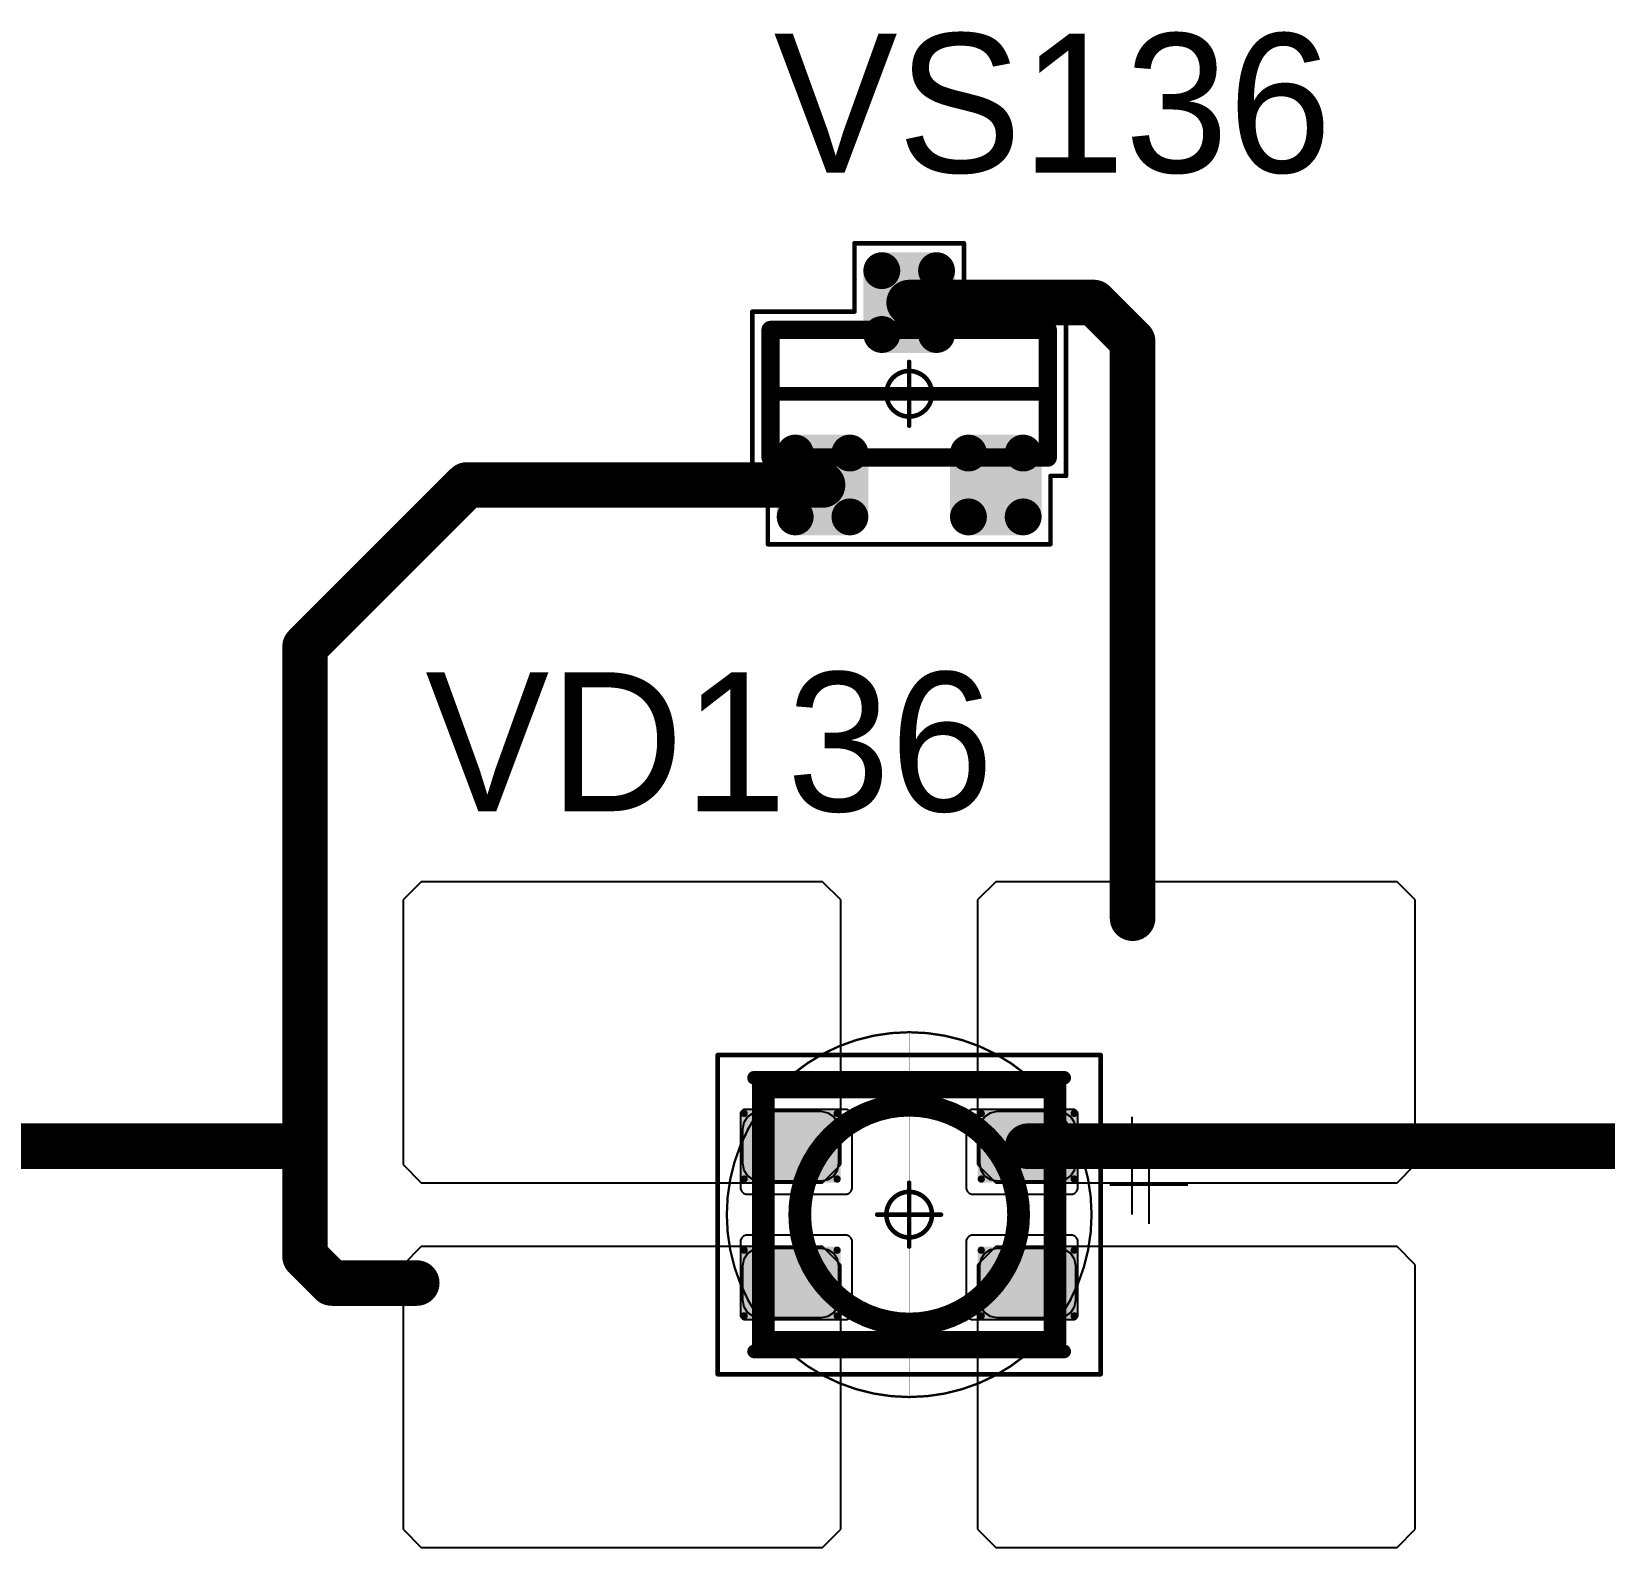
# Model space of a CAD drawing. Header units: millimetres. Extents: x 0 to 400, y 0 to 511.
# Drawn here: x 330.38 to 347.63, y 37.85 to 54.47 of the extents above; entities that cross this region are included whole.
import ezdxf

# ---------------------------------------------------------------- set-up
doc = ezdxf.new("R2010")
doc.units = ezdxf.units.MM
for name, color, linetype in [('Mechanical13', 56, 'Continuous'), ('Mechanical15', 56, 'Continuous'), ('Mechanical2', 216, 'Continuous'), ('TopLayer', 1, 'Continuous'), ('TopOverlay', 2, 'Continuous'), ('TopPaste', 8, 'Continuous'), ('TopSolder', 216, 'Continuous')]:
    doc.layers.add(name, color=color, linetype=linetype)

# ---------------------------------------------------------------- blocks, each defined once
blk = doc.blocks.new('SOT23_461')
at = {"layer": 'Mechanical13', "const_width": 0.2}
for points in [[(-0.7, 1.52), (0.7, 1.52)], [(-0.7, 1.52), (-0.7, -1.52)], [(0.7, 1.52), (0.7, -1.52)], [(-0.7, -1.52), (0.7, -1.52)]]:
    blk.add_lwpolyline(points, dxfattribs=at)
at = {"layer": 'Mechanical13', "const_width": 0.1}
for points in [[(-0.75, 1.52, 1), (-0.65, 1.52, 1)], [(-0.75, 1.52, 1), (-0.65, 1.52, 1)], [(0.65, 1.52, 1), (0.75, 1.52, 1)], [(0.65, 1.52, 1), (0.75, 1.52, 1)], [(-0.75, -1.52, 1), (-0.65, -1.52, 1)], [(-0.75, -1.52, 1), (-0.65, -1.52, 1)], [(0.65, -1.52, 1), (0.75, -1.52, 1)], [(0.65, -1.52, 1), (0.75, -1.52, 1)]]:
    blk.add_lwpolyline(points, format="xyb", close=True, dxfattribs=at)
at = {"layer": 'Mechanical15', "const_width": 0.05}
for points in [[(-0.9, 1.72), (-0.9, 1.55)], [(-0.9, 1.72), (0.9, 1.72)], [(0.9, 1.72), (0.9, 0.6)], [(-1.65, 1.55), (-1.65, -1.55)], [(-1.65, 1.55), (-0.9, 1.55)], [(0.9, 0.6), (1.65, 0.6)], [(1.65, 0.6), (1.65, -0.6)], [(0, 0.35), (0, -0.35)], [(-0.35, 0), (0.35, 0)], [(0.9, -0.6), (1.65, -0.6)], [(0.9, -0.6), (0.9, -1.72)], [(-1.65, -1.55), (-0.9, -1.55)], [(-0.9, -1.55), (-0.9, -1.72)], [(-0.9, -1.72), (0.9, -1.72)]]:
    blk.add_lwpolyline(points, dxfattribs=at)
at = {"layer": 'Mechanical15'}
for points, const_width in [([(-0.913, 1.72, 1), (-0.888, 1.72, 1)], 0.025), ([(-0.913, 1.72, 1), (-0.888, 1.72, 1)], 0.025), ([(0.888, 1.72, 1), (0.913, 1.72, 1)], 0.025), ([(0.888, 1.72, 1), (0.913, 1.72, 1)], 0.025), ([(-1.662, 1.55, 1), (-1.637, 1.55, 1)], 0.025), ([(-1.662, 1.55, 1), (-1.637, 1.55, 1)], 0.025), ([(-0.913, 1.55, 1), (-0.888, 1.55, 1)], 0.025), ([(-0.913, 1.55, 1), (-0.888, 1.55, 1)], 0.025), ([(0.888, 0.6, 1), (0.913, 0.6, 1)], 0.025), ([(0.888, 0.6, 1), (0.913, 0.6, 1)], 0.025), ([(1.637, 0.6, 1), (1.662, 0.6, 1)], 0.025), ([(1.637, 0.6, 1), (1.662, 0.6, 1)], 0.025), ([(-0.012, 0.35, 1), (0.012, 0.35, 1)], 0.025), ([(0.25, 0, 1), (-0.25, 0, 1)], 0.05), ([(-0.362, 0, 1), (-0.337, 0, 1)], 0.025), ([(-0.262, 0, 1), (-0.238, 0, 1)], 0.025), ([(0.238, 0, 1), (0.262, 0, 1)], 0.025), ([(0.337, 0, 1), (0.362, 0, 1)], 0.025), ([(-0.012, -0.35, 1), (0.012, -0.35, 1)], 0.025), ([(0.888, -0.6, 1), (0.913, -0.6, 1)], 0.025), ([(0.888, -0.6, 1), (0.913, -0.6, 1)], 0.025), ([(1.637, -0.6, 1), (1.662, -0.6, 1)], 0.025), ([(1.637, -0.6, 1), (1.662, -0.6, 1)], 0.025), ([(-1.662, -1.55, 1), (-1.637, -1.55, 1)], 0.025), ([(-1.662, -1.55, 1), (-1.637, -1.55, 1)], 0.025), ([(-0.913, -1.55, 1), (-0.888, -1.55, 1)], 0.025), ([(-0.913, -1.55, 1), (-0.888, -1.55, 1)], 0.025), ([(-0.913, -1.72, 1), (-0.888, -1.72, 1)], 0.025), ([(-0.913, -1.72, 1), (-0.888, -1.72, 1)], 0.025), ([(0.888, -1.72, 1), (0.913, -1.72, 1)], 0.025), ([(0.888, -1.72, 1), (0.913, -1.72, 1)], 0.025)]:
    blk.add_lwpolyline(points, format="xyb", close=True, dxfattribs=dict(at, const_width=const_width))
at = {"layer": 'TopLayer', "const_width": 0.1}
for points in [[(-1.4, 1.25, 1), (-1.3, 1.25, 1)], [(-0.7, 1.25, 1), (-0.6, 1.25, 1)], [(-1.4, 0.65, 1), (-1.3, 0.65, 1)], [(-0.7, 0.65, 1), (-0.6, 0.65, 1)], [(0.6, 0.3, 1), (0.7, 0.3, 1)], [(1.3, 0.3, 1), (1.4, 0.3, 1)], [(0.6, -0.3, 1), (0.7, -0.3, 1)], [(1.3, -0.3, 1), (1.4, -0.3, 1)], [(-1.4, -0.65, 1), (-1.3, -0.65, 1)], [(-0.7, -0.65, 1), (-0.6, -0.65, 1)], [(-1.4, -1.25, 1), (-1.3, -1.25, 1)], [(-0.7, -1.25, 1), (-0.6, -1.25, 1)]]:
    blk.add_lwpolyline(points, format="xyb", close=True, dxfattribs=at)
at = {"layer": 'TopLayer'}
for points in [[(-1.45, 1.25), (-1.45, 0.65), (-0.55, 1.25), (-0.55, 0.65)], [(-1.35, 1.35), (-1.35, 0.55), (-0.65, 1.35), (-0.65, 0.55)], [(0.65, 0.4), (0.65, -0.4), (1.35, 0.4), (1.35, -0.4)], [(0.55, 0.3), (0.55, -0.3), (1.45, 0.3), (1.45, -0.3)], [(-1.45, -0.65), (-1.45, -1.25), (-0.55, -0.65), (-0.55, -1.25)], [(-1.35, -0.55), (-1.35, -1.35), (-0.65, -0.55), (-0.65, -1.35)]]:
    blk.add_solid(points, dxfattribs=at)
at = {"layer": 'TopOverlay', "const_width": 0.15}
blk.add_lwpolyline([(0, 1.5), (0, -1.5)], dxfattribs=at)
at = {"layer": 'TopOverlay', "const_width": 0.075}
for points in [[(-0.038, 1.5, 1), (0.038, 1.5, 1)], [(-0.038, -1.5, 1), (0.038, -1.5, 1)]]:
    blk.add_lwpolyline(points, format="xyb", close=True, dxfattribs=at)
at = {"layer": 'TopPaste', "const_width": 0.075}
for points in [[(-1.387, 1.25, 1), (-1.313, 1.25, 1)], [(-0.687, 1.25, 1), (-0.613, 1.25, 1)], [(-1.387, 0.65, 1), (-1.313, 0.65, 1)], [(-0.687, 0.65, 1), (-0.613, 0.65, 1)], [(0.613, 0.3, 1), (0.687, 0.3, 1)], [(1.313, 0.3, 1), (1.387, 0.3, 1)], [(0.613, -0.3, 1), (0.687, -0.3, 1)], [(1.313, -0.3, 1), (1.387, -0.3, 1)], [(-1.387, -0.65, 1), (-1.313, -0.65, 1)], [(-0.687, -0.65, 1), (-0.613, -0.65, 1)], [(-1.387, -1.25, 1), (-1.313, -1.25, 1)], [(-0.687, -1.25, 1), (-0.613, -1.25, 1)]]:
    blk.add_lwpolyline(points, format="xyb", close=True, dxfattribs=at)
at = {"layer": 'TopPaste'}
for points in [[(-1.425, 1.25), (-1.425, 0.65), (-0.575, 1.25), (-0.575, 0.65)], [(-1.35, 1.325), (-1.35, 0.575), (-0.65, 1.325), (-0.65, 0.575)], [(0.65, 0.375), (0.65, -0.375), (1.35, 0.375), (1.35, -0.375)], [(0.575, 0.3), (0.575, -0.3), (1.425, 0.3), (1.425, -0.3)], [(-1.425, -0.65), (-1.425, -1.25), (-0.575, -0.65), (-0.575, -1.25)], [(-1.35, -0.575), (-1.35, -1.325), (-0.65, -0.575), (-0.65, -1.325)]]:
    blk.add_solid(points, dxfattribs=at)
at = {"layer": 'TopSolder', "const_width": 0.202}
for points in [[(-1.451, 1.25, 1), (-1.249, 1.25, 1)], [(-0.751, 1.25, 1), (-0.549, 1.25, 1)], [(-1.451, 0.65, 1), (-1.249, 0.65, 1)], [(-0.751, 0.65, 1), (-0.549, 0.65, 1)], [(0.549, 0.3, 1), (0.751, 0.3, 1)], [(1.249, 0.3, 1), (1.451, 0.3, 1)], [(0.549, -0.3, 1), (0.751, -0.3, 1)], [(1.249, -0.3, 1), (1.451, -0.3, 1)], [(-1.451, -0.65, 1), (-1.249, -0.65, 1)], [(-0.751, -0.65, 1), (-0.549, -0.65, 1)], [(-1.451, -1.25, 1), (-1.249, -1.25, 1)], [(-0.751, -1.25, 1), (-0.549, -1.25, 1)]]:
    blk.add_lwpolyline(points, format="xyb", close=True, dxfattribs=at)
at = {"layer": 'TopSolder'}
for points in [[(-1.35, 1.452), (-1.35, 0.448), (-0.65, 1.452), (-0.65, 0.448)], [(-1.552, 1.25), (-1.552, 0.65), (-0.448, 1.25), (-0.448, 0.65)], [(0.65, 0.502), (0.65, -0.502), (1.35, 0.502), (1.35, -0.502)], [(0.448, 0.3), (0.448, -0.3), (1.552, 0.3), (1.552, -0.3)], [(-1.35, -0.448), (-1.35, -1.452), (-0.65, -0.448), (-0.65, -1.452)], [(-1.552, -0.65), (-1.552, -1.25), (-0.448, -0.65), (-0.448, -1.25)]]:
    blk.add_solid(points, dxfattribs=at)
blk = doc.blocks.new('E65F_665')
at = {"layer": 'Mechanical13'}
for p, q in [((2.441, 1.071), (2.441, 0)), ((1.905, 0.536), (2.976, 0.536))]:
    blk.add_line(p, q, dxfattribs=at)
at = {"layer": 'Mechanical13', "const_width": 0.25}
for points in [[(-1.6, -1.4), (-1.6, 1.4)], [(-1.6, 1.4), (1.6, 1.4)], [(1.6, -1.4), (1.6, 1.4)], [(-1.6, -1.4), (1.6, -1.4)]]:
    blk.add_lwpolyline(points, dxfattribs=at)
at = {"layer": 'Mechanical13'}
for points, const_width in [([(-1.663, 1.4, 1), (-1.538, 1.4, 1)], 0.125), ([(-1.663, 1.4, 1), (-1.538, 1.4, 1)], 0.125), ([(1.537, 1.4, 1), (1.662, 1.4, 1)], 0.125), ([(1.537, 1.4, 1), (1.662, 1.4, 1)], 0.125), ([(1.2, 0, 1), (-1.2, 0, 1)], 0.25), ([(-1.263, 0, 1), (-1.138, 0, 1)], 0.125), ([(1.137, 0, 1), (1.262, 0, 1)], 0.125), ([(-1.663, -1.4, 1), (-1.538, -1.4, 1)], 0.125), ([(-1.663, -1.4, 1), (-1.538, -1.4, 1)], 0.125), ([(1.537, -1.4, 1), (1.662, -1.4, 1)], 0.125), ([(1.537, -1.4, 1), (1.662, -1.4, 1)], 0.125)]:
    blk.add_lwpolyline(points, format="xyb", close=True, dxfattribs=dict(at, const_width=const_width))
at = {"layer": 'Mechanical15', "const_width": 0.05}
for points in [[(-2.1, 1.75), (2.1, 1.75)], [(-2.1, -1.75), (-2.1, 1.75)], [(2.1, -1.75), (2.1, 1.75)], [(0, -0.35), (0, 0.35)], [(0, -0.35), (0, 0.35)], [(-0.35, 0), (0.35, 0)], [(-0.35, 0), (0.35, 0)], [(-2.1, -1.75), (2.1, -1.75)]]:
    blk.add_lwpolyline(points, dxfattribs=at)
at = {"layer": 'Mechanical15'}
for points, const_width in [([(-2.113, 1.75, 1), (-2.088, 1.75, 1)], 0.025), ([(-2.113, 1.75, 1), (-2.088, 1.75, 1)], 0.025), ([(2.087, 1.75, 1), (2.112, 1.75, 1)], 0.025), ([(2.087, 1.75, 1), (2.112, 1.75, 1)], 0.025), ([(-0.013, 0.35, 1), (0.012, 0.35, 1)], 0.025), ([(-0.013, 0.35, 1), (0.012, 0.35, 1)], 0.025), ([(0.25, 0, 1), (-0.25, 0, 1)], 0.05), ([(0.25, 0, 1), (-0.25, 0, 1)], 0.05), ([(-0.363, 0, 1), (-0.338, 0, 1)], 0.025), ([(-0.363, 0, 1), (-0.338, 0, 1)], 0.025), ([(-0.263, 0, 1), (-0.238, 0, 1)], 0.025), ([(-0.263, 0, 1), (-0.238, 0, 1)], 0.025), ([(0.237, 0, 1), (0.262, 0, 1)], 0.025), ([(0.237, 0, 1), (0.262, 0, 1)], 0.025), ([(0.337, 0, 1), (0.362, 0, 1)], 0.025), ([(0.337, 0, 1), (0.362, 0, 1)], 0.025), ([(-0.013, -0.35, 1), (0.012, -0.35, 1)], 0.025), ([(-0.013, -0.35, 1), (0.012, -0.35, 1)], 0.025), ([(-2.113, -1.75, 1), (-2.088, -1.75, 1)], 0.025), ([(-2.113, -1.75, 1), (-2.088, -1.75, 1)], 0.025), ([(2.087, -1.75, 1), (2.112, -1.75, 1)], 0.025), ([(2.087, -1.75, 1), (2.112, -1.75, 1)], 0.025)]:
    blk.add_lwpolyline(points, format="xyb", close=True, dxfattribs=dict(at, const_width=const_width))
at = {"layer": 'TopLayer'}
for p, q in [((-5.35, 3.65), (-5.55, 3.45)), ((-0.95, 3.65), (-5.35, 3.65)), ((-5.35, 3.65), (-5.35, 3.65)), ((-0.75, 3.45), (-0.95, 3.65)), ((0.95, 3.65), (0.75, 3.45)), ((5.35, 3.65), (0.95, 3.65)), ((0.95, 3.65), (0.95, 3.65)), ((5.55, 3.45), (5.35, 3.65)), ((-5.55, 3.45), (-5.55, 3.45)), ((-5.55, 3.45), (-5.55, 0.55)), ((-0.75, 0.55), (-0.75, 3.45)), ((0.75, 3.45), (0.75, 3.45)), ((0.75, 3.45), (0.75, 0.55)), ((5.55, 0.55), (5.55, 3.45)), ((-5.55, 0.55), (-5.35, 0.35)), ((-0.95, 0.35), (-0.75, 0.55)), ((0.75, 0.55), (0.95, 0.35)), ((5.35, 0.35), (5.55, 0.55)), ((-5.35, 0.35), (-0.95, 0.35)), ((0.95, 0.35), (5.35, 0.35)), ((-5.35, -0.35), (-5.55, -0.55)), ((-0.95, -0.35), (-5.35, -0.35)), ((-5.35, -0.35), (-5.35, -0.35)), ((-0.75, -0.55), (-0.95, -0.35)), ((0.95, -0.35), (0.75, -0.55)), ((5.35, -0.35), (0.95, -0.35)), ((0.95, -0.35), (0.95, -0.35)), ((5.55, -0.55), (5.35, -0.35)), ((-5.55, -0.55), (-5.55, -0.55)), ((-5.55, -0.55), (-5.55, -3.45)), ((-0.75, -3.45), (-0.75, -0.55)), ((0.75, -0.55), (0.75, -0.55)), ((0.75, -0.55), (0.75, -3.45)), ((5.55, -3.45), (5.55, -0.55)), ((-5.55, -3.45), (-5.35, -3.65)), ((-0.95, -3.65), (-0.75, -3.45)), ((0.75, -3.45), (0.95, -3.65)), ((5.35, -3.65), (5.55, -3.45)), ((-5.35, -3.65), (-0.95, -3.65)), ((0.95, -3.65), (5.35, -3.65))]:
    blk.add_line(p, q, dxfattribs=at)
at = {"layer": 'TopLayer', "const_width": 0.04}
for points in [[(-1.83, 1.11, 1), (-1.79, 1.11, 1)], [(-0.81, 1.11, 1), (-0.77, 1.11, 1)], [(0.77, 1.11, 1), (0.81, 1.11, 1)], [(1.79, 1.11, 1), (1.83, 1.11, 1)], [(-1.83, 0.39, 1), (-1.79, 0.39, 1)], [(-0.81, 0.39, 1), (-0.77, 0.39, 1)], [(0.77, 0.39, 1), (0.81, 0.39, 1)], [(1.79, 0.39, 1), (1.83, 0.39, 1)], [(-1.83, -0.39, 1), (-1.79, -0.39, 1)], [(-0.81, -0.39, 1), (-0.77, -0.39, 1)], [(0.77, -0.39, 1), (0.81, -0.39, 1)], [(1.79, -0.39, 1), (1.83, -0.39, 1)], [(-1.83, -1.11, 1), (-1.79, -1.11, 1)], [(-0.81, -1.11, 1), (-0.77, -1.11, 1)], [(0.77, -1.11, 1), (0.81, -1.11, 1)], [(1.79, -1.11, 1), (1.83, -1.11, 1)]]:
    blk.add_lwpolyline(points, format="xyb", close=True, dxfattribs=at)
at = {"layer": 'TopLayer'}
for points in [[(-1.85, 1.11), (-1.85, 0.39), (-0.75, 1.11), (-0.75, 0.39)], [(-1.81, 1.15), (-1.81, 0.35), (-0.79, 1.15), (-0.79, 0.35)], [(0.75, 1.11), (0.75, 0.39), (1.85, 1.11), (1.85, 0.39)], [(0.79, 1.15), (0.79, 0.35), (1.81, 1.15), (1.81, 0.35)], [(-1.85, -0.39), (-1.85, -1.11), (-0.75, -0.39), (-0.75, -1.11)], [(-1.81, -0.35), (-1.81, -1.15), (-0.79, -0.35), (-0.79, -1.15)], [(0.75, -0.39), (0.75, -1.11), (1.85, -0.39), (1.85, -1.11)], [(0.79, -0.35), (0.79, -1.15), (1.81, -0.35), (1.81, -1.15)]]:
    blk.add_solid(points, dxfattribs=at)
at = {"layer": 'TopOverlay'}
for p, q in [((2.628, 0.757), (2.628, -0.1)), ((2.2, 0.328), (3.057, 0.328))]:
    blk.add_line(p, q, dxfattribs=at)
at = {"layer": 'TopOverlay', "const_width": 0.15}
for points in [[(-1.7, 1.5), (1.7, 1.5)], [(-1.7, -1.5), (1.7, -1.5)]]:
    blk.add_lwpolyline(points, dxfattribs=at)
at = {"layer": 'TopOverlay', "const_width": 0.075}
for points in [[(-1.738, 1.5, 1), (-1.663, 1.5, 1)], [(1.662, 1.5, 1), (1.737, 1.5, 1)], [(-1.738, -1.5, 1), (-1.663, -1.5, 1)], [(1.662, -1.5, 1), (1.737, -1.5, 1)]]:
    blk.add_lwpolyline(points, format="xyb", close=True, dxfattribs=at)
at = {"layer": 'TopPaste'}
for p, q in [((-1.773, 1.073), (-1.814, 1.011)), ((-1.711, 1.114), (-1.773, 1.073)), ((-1.638, 1.129), (-1.711, 1.114)), ((-0.963, 1.129), (-1.638, 1.129)), ((-0.889, 1.114), (-0.963, 1.129)), ((-0.827, 1.073), (-0.889, 1.114)), ((-0.786, 1.011), (-0.827, 1.073)), ((0.827, 1.073), (0.786, 1.011)), ((0.889, 1.114), (0.827, 1.073)), ((0.962, 1.129), (0.889, 1.114)), ((1.637, 1.129), (0.962, 1.129)), ((1.711, 1.114), (1.637, 1.129)), ((1.773, 1.073), (1.711, 1.114)), ((1.814, 1.011), (1.773, 1.073)), ((-1.814, 1.011), (-1.829, 0.938)), ((-1.829, 0.938), (-1.829, 0.563)), ((-0.771, 0.938), (-0.786, 1.011)), ((-0.771, 0.563), (-0.771, 0.938)), ((0.786, 1.011), (0.771, 0.938)), ((0.771, 0.938), (0.771, 0.563)), ((1.829, 0.938), (1.814, 1.011)), ((1.829, 0.563), (1.829, 0.938)), ((-1.829, 0.563), (-1.814, 0.489)), ((-0.786, 0.489), (-0.771, 0.563)), ((0.771, 0.563), (0.786, 0.489)), ((1.814, 0.489), (1.829, 0.563)), ((-1.814, 0.489), (-1.773, 0.427)), ((-1.773, 0.427), (-1.711, 0.386)), ((-1.711, 0.386), (-1.638, 0.371)), ((-1.638, 0.371), (-0.963, 0.371)), ((-0.963, 0.371), (-0.889, 0.386)), ((-0.889, 0.386), (-0.827, 0.427)), ((-0.827, 0.427), (-0.786, 0.489)), ((0.786, 0.489), (0.827, 0.427)), ((0.827, 0.427), (0.889, 0.386)), ((0.889, 0.386), (0.962, 0.371)), ((0.962, 0.371), (1.637, 0.371)), ((1.637, 0.371), (1.711, 0.386)), ((1.711, 0.386), (1.773, 0.427)), ((1.773, 0.427), (1.814, 0.489)), ((-1.814, -0.489), (-1.829, -0.563)), ((-1.773, -0.427), (-1.814, -0.489)), ((-1.711, -0.386), (-1.773, -0.427)), ((-1.638, -0.371), (-1.711, -0.386)), ((-0.963, -0.371), (-1.638, -0.371)), ((-0.889, -0.386), (-0.963, -0.371)), ((-0.827, -0.427), (-0.889, -0.386)), ((-0.786, -0.489), (-0.827, -0.427)), ((-0.771, -0.563), (-0.786, -0.489)), ((0.786, -0.489), (0.771, -0.563)), ((0.827, -0.427), (0.786, -0.489)), ((0.889, -0.386), (0.827, -0.427)), ((0.962, -0.371), (0.889, -0.386)), ((1.637, -0.371), (0.962, -0.371)), ((1.711, -0.386), (1.637, -0.371)), ((1.773, -0.427), (1.711, -0.386)), ((1.814, -0.489), (1.773, -0.427)), ((1.829, -0.563), (1.814, -0.489)), ((-1.829, -0.563), (-1.829, -0.938)), ((-0.771, -0.938), (-0.771, -0.563)), ((0.771, -0.563), (0.771, -0.938)), ((1.829, -0.938), (1.829, -0.563)), ((-1.829, -0.938), (-1.814, -1.011)), ((-1.814, -1.011), (-1.773, -1.073)), ((-0.827, -1.073), (-0.786, -1.011)), ((-0.786, -1.011), (-0.771, -0.938)), ((0.771, -0.938), (0.786, -1.011)), ((0.786, -1.011), (0.827, -1.073)), ((1.773, -1.073), (1.814, -1.011)), ((1.814, -1.011), (1.829, -0.938)), ((-1.773, -1.073), (-1.711, -1.114)), ((-1.711, -1.114), (-1.638, -1.129)), ((-1.638, -1.129), (-0.963, -1.129)), ((-0.963, -1.129), (-0.889, -1.114)), ((-0.889, -1.114), (-0.827, -1.073)), ((0.827, -1.073), (0.889, -1.114)), ((0.889, -1.114), (0.962, -1.129)), ((0.962, -1.129), (1.637, -1.129)), ((1.637, -1.129), (1.711, -1.114)), ((1.711, -1.114), (1.773, -1.073))]:
    blk.add_line(p, q, dxfattribs=at)
at = {"layer": 'TopSolder'}
for p, q in [((-1.842, 1.129), (-1.85, 1.111)), ((-1.85, 1.111), (-1.85, 1.101)), ((-1.85, 1.101), (-1.85, 1.101)), ((-1.85, 1.101), (-1.85, 0.301)), ((-1.828, 1.143), (-1.842, 1.129)), ((-1.81, 1.151), (-1.828, 1.143)), ((-1.8, 1.151), (-1.81, 1.151)), ((-0.7, 1.151), (-1.8, 1.151)), ((-0.685, 1.151), (-0.7, 1.151)), ((-0.7, 1.151), (-0.7, 1.151)), ((-0.658, 1.139), (-0.685, 1.151)), ((-0.636, 1.118), (-0.658, 1.139)), ((-0.625, 1.09), (-0.636, 1.118)), ((-0.625, 1.076), (-0.625, 1.09)), ((-0.625, 0.301), (-0.625, 1.076)), ((0.636, 1.118), (0.625, 1.09)), ((0.625, 1.09), (0.625, 1.076)), ((0.625, 1.076), (0.625, 1.076)), ((0.625, 1.076), (0.625, 0.301)), ((0.657, 1.139), (0.636, 1.118)), ((0.685, 1.151), (0.657, 1.139)), ((0.7, 1.151), (0.685, 1.151)), ((1.8, 1.151), (0.7, 1.151)), ((1.81, 1.151), (1.8, 1.151)), ((1.8, 1.151), (1.8, 1.151)), ((1.828, 1.143), (1.81, 1.151)), ((1.842, 1.129), (1.828, 1.143)), ((1.85, 1.111), (1.842, 1.129)), ((1.85, 1.101), (1.85, 1.111)), ((1.85, 0.301), (1.85, 1.101)), ((-1.85, 0.301), (-1.85, 0.286)), ((-1.85, 0.286), (-1.839, 0.258)), ((-1.839, 0.258), (-1.818, 0.237)), ((-1.818, 0.237), (-1.79, 0.226)), ((-1.79, 0.226), (-1.775, 0.226)), ((-1.775, 0.226), (-1.775, 0.226)), ((-1.775, 0.226), (-0.7, 0.226)), ((-0.7, 0.226), (-0.685, 0.226)), ((-0.685, 0.226), (-0.658, 0.237)), ((-0.658, 0.237), (-0.636, 0.258)), ((-0.636, 0.258), (-0.625, 0.286)), ((-0.625, 0.286), (-0.625, 0.301)), ((-0.625, 0.301), (-0.625, 0.301)), ((0.625, 0.301), (0.625, 0.286)), ((0.625, 0.286), (0.636, 0.258)), ((0.636, 0.258), (0.657, 0.237)), ((0.657, 0.237), (0.685, 0.226)), ((0.685, 0.226), (0.7, 0.226)), ((0.7, 0.226), (0.7, 0.226)), ((0.7, 0.226), (1.775, 0.226)), ((1.775, 0.226), (1.79, 0.226)), ((1.79, 0.226), (1.817, 0.237)), ((1.817, 0.237), (1.839, 0.258)), ((1.839, 0.258), (1.85, 0.286)), ((1.85, 0.286), (1.85, 0.301)), ((1.85, 0.301), (1.85, 0.301)), ((-1.839, -0.257), (-1.85, -0.285)), ((-1.85, -0.285), (-1.85, -0.299)), ((-1.85, -0.299), (-1.85, -0.299)), ((-1.85, -0.299), (-1.85, -1.099)), ((-1.818, -0.236), (-1.839, -0.257)), ((-1.79, -0.224), (-1.818, -0.236)), ((-1.775, -0.224), (-1.79, -0.224)), ((-0.7, -0.224), (-1.775, -0.224)), ((-0.685, -0.224), (-0.7, -0.224)), ((-0.7, -0.224), (-0.7, -0.224)), ((-0.658, -0.236), (-0.685, -0.224)), ((-0.636, -0.257), (-0.658, -0.236)), ((-0.625, -0.285), (-0.636, -0.257)), ((-0.625, -0.299), (-0.625, -0.285)), ((-0.625, -1.074), (-0.625, -0.299)), ((0.636, -0.257), (0.625, -0.285)), ((0.625, -0.285), (0.625, -0.299)), ((0.625, -0.299), (0.625, -0.299)), ((0.625, -0.299), (0.625, -1.074)), ((0.657, -0.236), (0.636, -0.257)), ((0.685, -0.224), (0.657, -0.236)), ((0.7, -0.224), (0.685, -0.224)), ((1.775, -0.224), (0.7, -0.224)), ((1.79, -0.224), (1.775, -0.224)), ((1.775, -0.224), (1.775, -0.224)), ((1.817, -0.236), (1.79, -0.224)), ((1.839, -0.257), (1.817, -0.236)), ((1.85, -0.285), (1.839, -0.257)), ((1.85, -0.299), (1.85, -0.285)), ((1.85, -1.099), (1.85, -0.299)), ((-1.85, -1.099), (-1.85, -1.109)), ((-1.85, -1.109), (-1.842, -1.128)), ((-1.842, -1.128), (-1.828, -1.142)), ((-1.828, -1.142), (-1.81, -1.149)), ((-1.81, -1.149), (-1.8, -1.149)), ((-1.8, -1.149), (-0.7, -1.149)), ((-1.8, -1.149), (-1.8, -1.149)), ((-0.7, -1.149), (-0.685, -1.149)), ((-0.685, -1.149), (-0.658, -1.138)), ((-0.658, -1.138), (-0.636, -1.117)), ((-0.636, -1.117), (-0.625, -1.089)), ((-0.625, -1.089), (-0.625, -1.074)), ((-0.625, -1.074), (-0.625, -1.074)), ((0.625, -1.074), (0.625, -1.089)), ((0.625, -1.089), (0.636, -1.117)), ((0.636, -1.117), (0.657, -1.138)), ((0.657, -1.138), (0.685, -1.149)), ((0.685, -1.149), (0.7, -1.149)), ((0.7, -1.149), (1.8, -1.149)), ((0.7, -1.149), (0.7, -1.149)), ((1.8, -1.149), (1.81, -1.149)), ((1.81, -1.149), (1.828, -1.142)), ((1.828, -1.142), (1.842, -1.128)), ((1.842, -1.128), (1.85, -1.109)), ((1.85, -1.109), (1.85, -1.099)), ((1.85, -1.099), (1.85, -1.099))]:
    blk.add_line(p, q, dxfattribs=at)

msp = doc.modelspace()

# ---------------------------------------------------------------- linework, layer by layer
at = {"layer": 'Mechanical2'}
for points, const_width in [([(342, 41.5, 1), (338, 41.5, 1)], 0.0254), ([(340, 43.5, 1), (340, 43.5, 1)], 0.0005), ([(337.994, 41.5, 1), (338.006, 41.5, 1)], 0.0127), ([(338, 41.5, 1), (338, 41.5, 1)], 0.0005), ([(341.994, 41.5, 1), (342.006, 41.5, 1)], 0.0127), ([(342, 41.5, 1), (342, 41.5, 1)], 0.0005), ([(340, 39.5, 1), (340, 39.5, 1)], 0.0005)]:
    msp.add_lwpolyline(points, format="xyb", close=True, dxfattribs=dict(at, const_width=const_width))
at = {"layer": 'Mechanical2', "const_width": 0.001}
for points in [[(340, 39.5), (340, 43.5)], [(338, 41.5), (342, 41.5)]]:
    msp.add_lwpolyline(points, dxfattribs=at)
at = {"layer": 'TopLayer', "const_width": 0.5}
for points in [[(340, 51.5), (342.025, 51.5)], [(342.025, 51.5), (342.45, 51.075)], [(342.45, 44.75), (342.45, 51.075)], [(333.375, 47.725), (335.15, 49.5)], [(335.15, 49.5), (339.05, 49.5)], [(333.375, 42.325), (333.375, 47.725)], [(321.3, 42.25), (333.3, 42.25)], [(333.3, 42.25), (333.375, 42.325)], [(333.375, 41.043), (333.375, 42.325)], [(341.3, 42.25), (353.125, 42.25)], [(333.375, 41.043), (333.668, 40.75)], [(333.668, 40.75), (334.6, 40.75)]]:
    msp.add_lwpolyline(points, dxfattribs=at)
at = {"layer": 'TopLayer', "const_width": 0.25}
for points in [[(339.875, 51.5, 1), (340.125, 51.5, 1)], [(341.9, 51.5, 1), (342.15, 51.5, 1)], [(341.9, 51.5, 1), (342.15, 51.5, 1)], [(342.325, 51.075, 1), (342.575, 51.075, 1)], [(342.325, 51.075, 1), (342.575, 51.075, 1)], [(335.025, 49.5, 1), (335.275, 49.5, 1)], [(335.025, 49.5, 1), (335.275, 49.5, 1)], [(338.925, 49.5, 1), (339.175, 49.5, 1)], [(333.25, 47.725, 1), (333.5, 47.725, 1)], [(333.25, 47.725, 1), (333.5, 47.725, 1)], [(342.325, 44.75, 1), (342.575, 44.75, 1)], [(333.175, 42.25, 1), (333.425, 42.25, 1)], [(333.175, 42.25, 1), (333.425, 42.25, 1)], [(333.25, 42.325, 1), (333.5, 42.325, 1)], [(333.25, 42.325, 1), (333.5, 42.325, 1)], [(333.25, 42.325, 1), (333.5, 42.325, 1)], [(341.175, 42.25, 1), (341.425, 42.25, 1)], [(333.25, 41.043, 1), (333.5, 41.043, 1)], [(333.25, 41.043, 1), (333.5, 41.043, 1)], [(333.543, 40.75, 1), (333.793, 40.75, 1)], [(333.543, 40.75, 1), (333.793, 40.75, 1)], [(334.475, 40.75, 1), (334.725, 40.75, 1)]]:
    msp.add_lwpolyline(points, format="xyb", close=True, dxfattribs=at)

# ---------------------------------------------------------------- block references
for name, p, rotation in [('SOT23_461', (340, 50.5), 90), ('E65F_665', (340, 41.5), 360)]:
    msp.add_blockref(name, p, dxfattribs=dict(rotation=rotation))

# ---------------------------------------------------------------- texts
at = {"layer": 'TopOverlay'}
for s, p in [('VS136', (338.514, 52.926)), ('VD136', (334.694, 45.923))]:
    msp.add_text(s, height=1.524, dxfattribs=at).set_placement(p)

doc.saveas('drawing.dxf')
